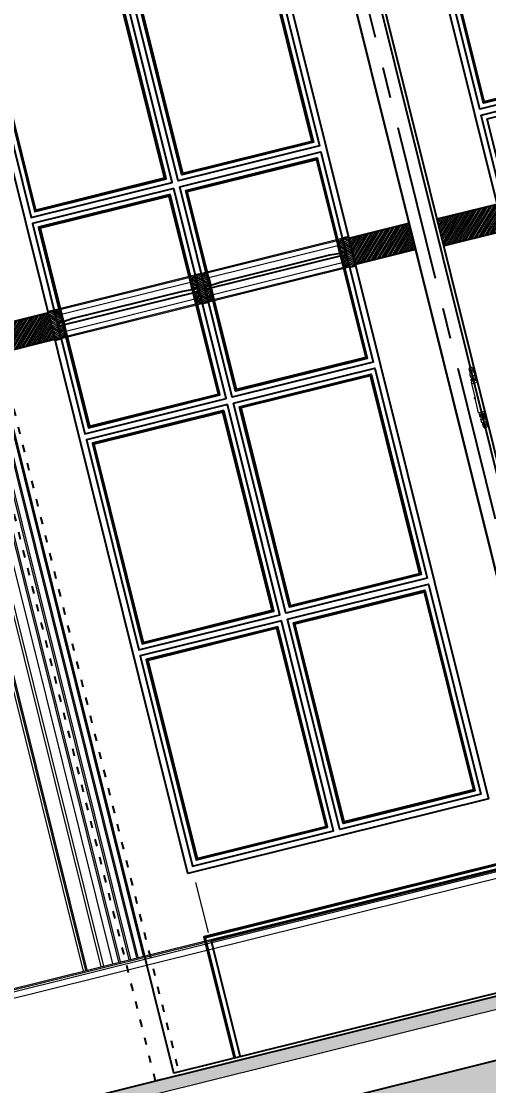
# Model space of a CAD drawing. Header units: inches. Extents: x 122939 to 389145, y 29603 to 574065.
# Drawn here: x 336200 to 336953, y 513315 to 515031 of the extents above; entities that cross this region are included whole.
import ezdxf

# ---------------------------------------------------------------- set-up
doc = ezdxf.new("R2010")
doc.units = ezdxf.units.IN
doc.header["$MEASUREMENT"] = 0
doc.linetypes.add('ACAD_ISO03W100', pattern=[30, 12, -18])
doc.linetypes.add('CENTER', pattern=[2, 1.25, -0.25, 0.25, -0.25])
for name, color, linetype in [('A-DIMESNION-1', 7, 'Continuous'), ('A-TEXT', 7, 'Continuous'), ('CQ marble hatch', 8, 'Continuous'), ('CQ Wall plan', 3, 'Continuous'), ('CQ wall section', 5, 'Continuous'), ('hatch', 8, 'Continuous'), ('Layer7', 8, 'Continuous')]:
    doc.layers.add(name, color=color, linetype=linetype)
doc.layers.add('CQ gypsum 2', color=42, linetype='Continuous', lineweight=0)
doc.layers.add('CQ Marble', color=6, linetype='Continuous', lineweight=0)
doc.styles.add('romans', font='romans.shx')
doc.styles.get("Standard").update_dxf_attribs({"font": 'arial.ttf'})
doc.dimstyles.new('CQ Anno', dxfattribs={"dimscale": 40, "dimtxt": 2.2, "dimasz": 300, "dimexe": 1, "dimexo": 0.5, "dimgap": 0.5, "dimtad": 1, "dimrnd": 1, "dimdsep": 46, "dimtxsty": 'Standard', "dimblk": 'DOTSMALL', "dimcen": 0.0025, "dimdle": 0.5, "dimclrd": 8, "dimclre": 8, "dimclrt": 2, "dimazin": 2, "dimtfac": 1, "dimtix": 1, "dimtmove": 1, "dimatfit": 0, "dimfxl": 50, "dimtolj": 1, "dimtzin": 0, "dimlwd": -1, "dimarcsym": 1})
pattern_1 = [(135, (1.718, -3005.4238), (-1.76776695, -1.76776695), [])]
pattern_2 = [(135, (994.3506, -3005.4238), (-1.76776695, -1.76776695), [])]

# ---------------------------------------------------------------- blocks, each defined once
blk = doc.blocks.new('section a and b')
at = {"layer": 'CQ marble hatch', "ltscale": 1000}
h = blk.add_hatch(dxfattribs=at)
h.set_pattern_fill('ANSI36', color=256, scale=25, angle=-90, style=0)
h.set_pattern_definition([(315, (-98336.9395, 75766.195), (6.0766989, -1.65728152), [7.8125, -1.5625, 0, -1.5625])])
h.paths.add_polyline_path([(126942.6, -29210.5), (118702.1, -29210.5), (118702.1, -29190.5), (126942.6, -29190.5)])
at = {"layer": 'Layer7', "ltscale": 300}
h = blk.add_hatch(dxfattribs=at)
h.set_pattern_fill('AR-CONC', color=256, scale=10, style=0)
h.set_pattern_definition([(130, (126882.56, -934.096), (-71.72602, -6.27521), [7.5, -82.5]), (185, (126882.56, -934.096), (13.87513, 75.21921), [6, -66]), (79.5486, (126876.58, -934.62), (-57.85094, 68.94395), [6.37402, -70.11421]), (133.8158, (126882.56, -914.1), (-106.7241, -16.5519), [11.25, -123.75]), (83.3644, (126873.67, -915.47), (-93.46627, 97.4118), [9.56103, -105.1713]), (188.8158, (126882.56, -914.1), (-93.4662, 97.41186), [9, -99]), (159, (126872.56, -919.096), (-59.6907, -40.26189), [7.5, -82.5]), (214, (126872.56, -919.096), (-24.33153, 72.515), [6, -66]), (108.5486, (126867.586, -922.45), (-84.02226, 32.25305), [6.37402, -70.11421]), (142.5, (126882.56, -934.096), (-1.215986, 33.289385), [0, -65.2, 0, -67, 0, -66.25]), (172.5, (126882.56, -934.096), (-26.306954, 39.44117), [0, -38.2, 0, -63.7, 0, -25.25]), (212.5, (126904.86, -934.096), (-53.382244, -2.255487), [0, -25, 0, -78, 0, -103.5]), (222.5, (126914.86, -934.096), (-58.31862, 10.0105), [0, -32.5, 0, -51.8, 0, -73.5])])
h.paths.add_polyline_path([(118702.1, -29290.5), (126942.6, -29290.5), (126942.6, -29490.5), (118702.1, -29490.5)])
at = {"layer": 'CQ Marble'}
for p, q in [((118702.1, -29190.5, 0), (126942.6, -29190.5, 0)), ((118702.1, -29210.5, 0), (126942.6, -29210.5, 0))]:
    blk.add_line(p, q, dxfattribs=at)
at = {"layer": 'CQ Wall plan'}
blk.add_line((118702.1, -29290.5, 0), (126942.6, -29290.5, 0), dxfattribs=at)
blk = doc.blocks.new('_DotSmall')
at = {"color": 0, "linetype": 'ByBlock', "const_width": 0.5}
blk.add_lwpolyline([(-0.0625, 0, 1), (0.0625, 0, 1)], format="xyb", close=True, dxfattribs=at)
blk = doc.blocks.new('*D285')
at = {"layer": 'A-DIMESNION-1', "color": 8, "lineweight": -2, "ltscale": 0.05, "transparency": 16777216}
for p, q in [((336598.7, 519154.1), (331167.4, 517802.8)), ((334379.5, 512815.8), (332523.1, 512354))]:
    blk.add_line(p, q, dxfattribs=at)
at = {"layer": 'A-DIMESNION-1', "color": 8, "ltscale": 0.05, "transparency": 16777216}
blk.add_line((332564.3, 512353.9), (331203.8, 517822.2), dxfattribs=at)
at = {"layer": 'Defpoints', "color": 0, "linetype": 'Continuous', "ltscale": 0.05, "transparency": 16777216}
for p in [(336618.1, 519159, 0), (331206.2, 517812.5), (334398.9, 512820.7)]:
    blk.add_point(p, dxfattribs=at)
at = {"layer": 'A-DIMESNION-1', "color": 8, "linetype": 'Continuous', "ltscale": 0.05, "transparency": 16777216, "xscale": 20, "yscale": 20, "zscale": 20}
for p, rotation in [((331206.2, 517812.5), 103.9714232843947), ((332561.9, 512363.6), 283.9714232843947)]:
    blk.add_blockref('_DotSmall', p, dxfattribs=dict(at, rotation=rotation))
at = {"layer": 'A-DIMESNION-1', "color": 2, "linetype": 'Continuous', "ltscale": 0.05, "transparency": 16777216, "insert": (331911.7, 515094.9), "char_height": 44, "attachment_point": 5, "rotation": 283.9714}
blk.add_mtext('\\A1;5615', dxfattribs=at)
blk = doc.blocks.new('french door panel')
at = {"lineweight": 0}
h = blk.add_hatch(dxfattribs=at)
h.set_pattern_fill('ANSI31', color=8, scale=20, angle=90)
h.set_pattern_definition([(135, (0.4363, -3010.4238), (-1.76776695, -1.76776695), [])])
edge = h.paths.add_edge_path()
edge.add_line((6856.7, 2852.1), (6756.7, 2852.1))
edge.add_line((6756.7, 2852.1), (6756.7, 2896.1))
edge.add_line((6756.7, 2896.1), (6856.2, 2896.1))
edge.add_line((6856.2, 2896.1), (6856.2, 2852.1))
at = {"color": 0, "lineweight": -2, "elevation": 0}
for points in [[(5903.7, 4229.2), (6856.2, 4229.2), (6856.2, 1662.2), (5903.7, 1662.2)], [(6003.7, 4129.2), (6756.2, 4129.2), (6756.2, 1964.3), (6003.7, 1964.3)], [(6746.2, 3400.9), (6508.7, 3400.9), (6508.7, 3051.7), (6746.2, 3051.7)], [(6738.2, 3392.9), (6516.7, 3392.9), (6516.7, 3059.7), (6738.2, 3059.7)], [(6736.2, 3390.9), (6518.7, 3390.9), (6518.7, 3061.7), (6736.2, 3061.7)], [(6746.2, 3041.7), (6508.7, 3041.7), (6508.7, 2692.6), (6746.2, 2692.6)], [(6738.2, 3033.7), (6516.7, 3033.7), (6516.7, 2700.6), (6738.2, 2700.6)]]:
    blk.add_lwpolyline(points, close=True, dxfattribs=at)
at = {"color": 8, "lineweight": -2, "elevation": 0}
blk.add_lwpolyline([(6856.7, 2852.1), (6756.7, 2852.1), (6756.7, 2896.1), (6856.2, 2896.1), (6856.2, 2852.1)], dxfattribs=at)
blk = doc.blocks.new('french door fixed panel')
at = {"lineweight": 0}
h = blk.add_hatch(dxfattribs=at)
h.set_pattern_fill('ANSI31', color=8, scale=20, angle=90)
h.set_pattern_definition(pattern_1)
h.paths.add_polyline_path([(6901.2, 2857.1), (7001.2, 2857.1), (7001.2, 2901.1), (6901.2, 2901.1)])
h = blk.add_hatch(dxfattribs=at)
h.set_pattern_fill('ANSI31', color=8, scale=20)
h.set_pattern_definition([(45, (-0.3673, -3005.4238), (-1.76776695, 1.76776695), [])])
h.paths.add_polyline_path([(7021.1, 2893.1), (7019.1, 2893.1, 0.414214), (7011.1, 2901.1), (7011.1, 2903.1), (7001.1, 2903.1), (7001.1, 2855.1), (7011.1, 2855.1), (7011.1, 2882.1), (7021.1, 2882.1)])
h = blk.add_hatch(dxfattribs=at)
h.set_pattern_fill('ANSI31', color=8, scale=20)
h.set_pattern_definition([(45, (994.3506, -3005.4238), (-1.76776695, 1.76776695), [])])
edge = h.paths.add_edge_path()
edge.add_line((7245.6, 2855.1), (7245.6, 2882.1))
edge.add_line((7245.6, 2882.1), (7235.6, 2882.1))
edge.add_line((7235.6, 2882.1), (7235.6, 2893.1))
edge.add_line((7235.6, 2893.1), (7237.6, 2893.1))
edge.add_arc((7245.6, 2893.1), 8, 90, 180, ccw=False)
edge.add_line((7245.6, 2901.1), (7245.6, 2903.1))
edge.add_line((7245.6, 2903.1), (7255.6, 2903.1))
edge.add_line((7255.6, 2903.1), (7255.6, 2901.1))
edge.add_arc((7255.6, 2893.1), 8, 0, 90, ccw=False)
edge.add_line((7263.6, 2893.1), (7265.6, 2893.1))
edge.add_line((7265.6, 2893.1), (7265.6, 2882.1))
edge.add_line((7265.6, 2882.1), (7255.6, 2882.1))
edge.add_line((7255.6, 2882.1), (7255.6, 2855.1))
edge.add_line((7255.6, 2855.1), (7245.6, 2855.1))
h = blk.add_hatch(dxfattribs=at)
h.set_pattern_fill('ANSI31', color=8, scale=20)
h.set_pattern_definition([(45, (743.7012, -3005.4238), (-1.76776695, 1.76776695), [])])
h.paths.add_polyline_path([(7479.9, 2893.1), (7481.9, 2893.1, -0.414214), (7489.9, 2901.1), (7489.9, 2903.1), (7499.9, 2903.1), (7499.9, 2855.1), (7489.9, 2855.1), (7489.9, 2882.1), (7479.9, 2882.1)])
h = blk.add_hatch(dxfattribs=at)
h.set_pattern_fill('ANSI31', color=8, scale=20, angle=90)
h.set_pattern_definition(pattern_1)
h.paths.add_polyline_path([(7599.9, 2857.1), (7499.9, 2857.1), (7499.9, 2901.1), (7599.9, 2901.1)])
h = blk.add_hatch(dxfattribs=at)
h.set_pattern_fill('ANSI31', color=8, scale=20, angle=90)
h.set_pattern_definition([(135, (-0.3673, -3005.4238), (-1.76776695, -1.76776695), [])])
h.paths.add_polyline_path([(7021.1, 2876.1), (7011.1, 2876.1), (7011.1, 2857.1, 0.414214), (7019.1, 2865.1), (7021.1, 2865.1)])
h = blk.add_hatch(dxfattribs=at)
h.set_pattern_fill('ANSI31', color=8, scale=20, angle=90)
h.set_pattern_definition(pattern_2)
edge = h.paths.add_edge_path()
edge.add_line((7245.6, 2857.1), (7245.6, 2876.1))
edge.add_line((7245.6, 2876.1), (7235.6, 2876.1))
edge.add_line((7235.6, 2876.1), (7235.6, 2865.1))
edge.add_line((7235.6, 2865.1), (7237.6, 2865.1))
edge.add_arc((7245.6, 2865.1), 8, 180, 270)
h = blk.add_hatch(dxfattribs=at)
h.set_pattern_fill('ANSI31', color=8, scale=20, angle=90)
h.set_pattern_definition(pattern_2)
edge = h.paths.add_edge_path()
edge.add_line((7255.6, 2857.1), (7255.6, 2876.1))
edge.add_line((7255.6, 2876.1), (7265.6, 2876.1))
edge.add_line((7265.6, 2876.1), (7265.6, 2865.1))
edge.add_line((7265.6, 2865.1), (7263.6, 2865.1))
edge.add_arc((7255.6, 2865.1), 8, -90, 0, ccw=False)
h = blk.add_hatch(dxfattribs=at)
h.set_pattern_fill('ANSI31', color=8, scale=20, angle=90)
h.set_pattern_definition([(135, (743.7012, -3005.4238), (-1.76776695, -1.76776695), [])])
h.paths.add_polyline_path([(7479.9, 2876.1), (7489.9, 2876.1), (7489.9, 2857.1, -0.414214), (7481.9, 2865.1), (7479.9, 2865.1)])
at = {"color": 8, "lineweight": 0}
for p, q in [((7007.8, 2903.1), (7489.9, 2903.1)), ((7011.2, 2901.1), (7245.6, 2901.1)), ((7255.6, 2901.1), (7489.9, 2901.1)), ((7021.2, 2893.1), (7237.6, 2893.1)), ((7263.6, 2893.1), (7479.9, 2893.1)), ((7011.2, 2857.1), (7245.6, 2857.1)), ((7011.2, 2855.1), (7489.9, 2855.1)), ((7021.2, 2865.1), (7237.6, 2865.1)), ((7255.6, 2857.1), (7489.9, 2857.1)), ((7263.6, 2865.1), (7479.9, 2865.1)), ((7491.5, 1952.2), (7491.5, 1869.3))]:
    blk.add_line(p, q, dxfattribs=at)
at = {"color": 8, "lineweight": -2}
blk.add_line((7244.2, 2865.6), (7244.2, 2865.6), dxfattribs=at)
at = {"color": 0, "lineweight": -2, "elevation": 0}
for points in [[(7599.9, 4234.2), (6901.2, 4234.2), (6901.2, 1662.2), (7599.9, 1662.2)], [(7499.9, 4134.2), (7001.2, 4134.2), (7001.2, 1969.3), (7499.9, 1969.3)], [(7245.6, 3405.9), (7011.2, 3405.9), (7011.2, 3056.7), (7245.6, 3056.7)], [(7255.6, 3405.9), (7489.9, 3405.9), (7489.9, 3056.7), (7255.6, 3056.7)], [(7237.6, 3397.9), (7019.2, 3397.9), (7019.2, 3064.7), (7237.6, 3064.7)], [(7235.6, 3395.9), (7021.2, 3395.9), (7021.2, 3066.7), (7235.6, 3066.7)], [(7263.6, 3397.9), (7481.9, 3397.9), (7481.9, 3064.7), (7263.6, 3064.7)], [(7265.6, 3395.9), (7479.9, 3395.9), (7479.9, 3066.7), (7265.6, 3066.7)], [(7245.6, 3046.7), (7011.2, 3046.7), (7011.2, 2697.6), (7245.6, 2697.6)], [(7237.6, 3038.7), (7019.2, 3038.7), (7019.2, 2705.6), (7237.6, 2705.6)], [(7255.6, 3046.7), (7489.9, 3046.7), (7489.9, 2697.6), (7255.6, 2697.6)], [(7263.6, 3038.7), (7481.9, 3038.7), (7481.9, 2705.6), (7263.6, 2705.6)], [(7235.6, 3036.7), (7021.2, 3036.7), (7021.2, 2707.6), (7235.6, 2707.6)], [(7265.6, 3036.7), (7479.9, 3036.7), (7479.9, 2707.6), (7265.6, 2707.6)], [(7245.6, 2687.6), (7011.2, 2687.6), (7011.2, 2338.4), (7245.6, 2338.4)], [(7237.6, 2679.6), (7019.2, 2679.6), (7019.2, 2346.4), (7237.6, 2346.4)], [(7237.6, 2679.6), (7019.2, 2679.6), (7019.2, 2346.4), (7237.6, 2346.4)], [(7235.6, 2677.6), (7021.2, 2677.6), (7021.2, 2348.4), (7235.6, 2348.4)], [(7235.6, 2677.6), (7021.2, 2677.6), (7021.2, 2348.4), (7235.6, 2348.4)], [(7255.6, 2687.6), (7489.9, 2687.6), (7489.9, 2338.4), (7255.6, 2338.4)], [(7263.6, 2679.6), (7481.9, 2679.6), (7481.9, 2346.4), (7263.6, 2346.4)], [(7263.6, 2679.6), (7481.9, 2679.6), (7481.9, 2346.4), (7263.6, 2346.4)], [(7265.6, 2677.6), (7479.9, 2677.6), (7479.9, 2348.4), (7265.6, 2348.4)], [(7265.6, 2677.6), (7479.9, 2677.6), (7479.9, 2348.4), (7265.6, 2348.4)], [(7245.6, 2328.4), (7011.2, 2328.4), (7011.2, 1979.3), (7245.6, 1979.3)], [(7245.6, 2328.4), (7011.2, 2328.4), (7011.2, 1979.3), (7245.6, 1979.3)], [(7237.6, 2320.4), (7019.2, 2320.4), (7019.2, 1987.3), (7237.6, 1987.3)], [(7237.6, 2320.4), (7019.2, 2320.4), (7019.2, 1987.3), (7237.6, 1987.3)], [(7235.6, 2318.4), (7021.2, 2318.4), (7021.2, 1989.3), (7235.6, 1989.3)], [(7235.6, 2318.4), (7021.2, 2318.4), (7021.2, 1989.3), (7235.6, 1989.3)], [(7255.6, 2328.4), (7489.9, 2328.4), (7489.9, 1979.3), (7255.6, 1979.3)], [(7255.6, 2328.4), (7489.9, 2328.4), (7489.9, 1979.3), (7255.6, 1979.3)], [(7263.6, 2320.4), (7481.9, 2320.4), (7481.9, 1987.3), (7263.6, 1987.3)], [(7263.6, 2320.4), (7481.9, 2320.4), (7481.9, 1987.3), (7263.6, 1987.3)], [(7265.6, 2318.4), (7479.9, 2318.4), (7479.9, 1989.3), (7265.6, 1989.3)], [(7265.6, 2318.4), (7479.9, 2318.4), (7479.9, 1989.3), (7265.6, 1989.3)]]:
    blk.add_lwpolyline(points, close=True, dxfattribs=at)
at = {"color": 8, "lineweight": -2, "elevation": 0}
for points in [[(6901.2, 2857.1), (7001.2, 2857.1), (7001.2, 2901.1), (6901.2, 2901.1), (6901.2, 2857.1)], [(7599.9, 2857.1), (7499.9, 2857.1), (7499.9, 2901.1), (7599.9, 2901.1), (7599.9, 2857.1)]]:
    blk.add_lwpolyline(points, dxfattribs=at)
for points in [[(7011.2, 2855.1), (7001.2, 2855.1), (7001.2, 2903.1), (7011.2, 2903.1), (7011.2, 2901.1, -0.414214), (7019.2, 2893.1), (7021.2, 2893.1), (7021.2, 2882.1), (7011.2, 2882.1), (7011.2, 2855.1)], [(7489.9, 2855.1), (7499.9, 2855.1), (7499.9, 2903.1), (7489.9, 2903.1), (7489.9, 2901.1, 0.414214), (7481.9, 2893.1), (7479.9, 2893.1), (7479.9, 2882.1), (7489.9, 2882.1), (7489.9, 2855.1)], [(7011.2, 2857.1), (7011.2, 2876.1), (7021.2, 2876.1), (7021.2, 2865.1), (7019.2, 2865.1, -0.414214), (7011.2, 2857.1, 1)], [(7245.6, 2857.1), (7245.6, 2876.1), (7235.6, 2876.1), (7235.6, 2865.1), (7237.6, 2865.1, 0.414214), (7245.6, 2857.1, -1)], [(7255.6, 2857.1), (7255.6, 2876.1), (7265.6, 2876.1), (7265.6, 2865.1), (7263.6, 2865.1, -0.414214), (7255.6, 2857.1, 1)], [(7489.9, 2857.1), (7489.9, 2876.1), (7479.9, 2876.1), (7479.9, 2865.1), (7481.9, 2865.1, 0.414214), (7489.9, 2857.1, -1)]]:
    blk.add_lwpolyline(points, format="xyb", dxfattribs=at)
blk.add_lwpolyline([(7255.6, 2855.1), (7255.6, 2882.1), (7265.6, 2882.1), (7265.6, 2893.1), (7263.6, 2893.1, 0.414214), (7255.6, 2901.1), (7255.6, 2903.1), (7245.6, 2903.1), (7245.6, 2901.1, 0.414214), (7237.6, 2893.1), (7235.6, 2893.1), (7235.6, 2882.1), (7245.6, 2882.1), (7245.6, 2855.1)], format="xyb", close=True, dxfattribs=at)
at = {"color": 8, "elevation": 0}
for points in [[(7037.5, 2882.2), (7013.2, 2880.2), (7013.2, 2876.2), (7243.6, 2876.2), (7243.6, 2880.2), (7219.3, 2882.2)], [(7463.7, 2882.2), (7487.9, 2880.2), (7487.9, 2876.2), (7257.6, 2876.2), (7257.6, 2880.2), (7281.8, 2882.2)]]:
    blk.add_lwpolyline(points, close=True, dxfattribs=at)
at = {"color": 0, "lineweight": -2, "elevation": 0}
for points in [[(7001.2, 1662.2), (7001.2, 1864.2), (7499.9, 1864.2), (7499.9, 1662.2)], [(7003.2, 1662.2), (7003.2, 1862.2), (7497.9, 1862.2), (7497.9, 1662.2)], [(7011.2, 1662.2), (7011.2, 1854.2), (7489.9, 1854.2), (7489.9, 1662.2)]]:
    blk.add_lwpolyline(points, dxfattribs=at)
blk = doc.blocks.new('hinge paumelle')
at = {"color": 0, "lineweight": 0}
for p, q in [((3515.3, 5242.2), (3523.8, 5242.2)), ((3516.2, 5246.9), (3522.9, 5246.9)), ((3516.2, 5245.5), (3522.9, 5245.5)), ((3515.3, 5194), (3523.8, 5194)), ((3516.2, 5190.6), (3522.9, 5190.6)), ((3516.2, 5189.3), (3522.9, 5189.3))]:
    blk.add_line(p, q, dxfattribs=at)
for points in [[(3519.5, 5254), (3515.3, 5254, -0.197419), (3516.7, 5250.7, -0.309597), (3515.3, 5248.4), (3519.5, 5248.4)], [(3519.5, 5262.8), (3515.8, 5262.8, -0.404064), (3516.1, 5258.5, 0.508017), (3517.4, 5254), (3519.5, 5254)], [(3519.5, 5262.8), (3523.3, 5262.8, 0.404064), (3523, 5258.5, -0.508017), (3521.7, 5254), (3519.5, 5254)], [(3519.5, 5254), (3523.8, 5254, 0.197419), (3522.4, 5250.7, 0.309597), (3523.8, 5248.4), (3519.5, 5248.4)], [(3519.5, 5182.1), (3515.3, 5182.1, 0.197419), (3516.7, 5185.4, 0.309597), (3515.3, 5187.8), (3519.5, 5187.8)], [(3519.5, 5182.1), (3523.8, 5182.1, -0.197419), (3522.4, 5185.4, -0.309597), (3523.8, 5187.8), (3519.5, 5187.8)], [(3519.5, 5173.3), (3515.8, 5173.3, 0.404064), (3516.1, 5177.6, -0.508017), (3517.4, 5182.1), (3519.5, 5182.1)], [(3519.5, 5173.3), (3523.3, 5173.3, -0.404064), (3523, 5177.6, 0.508017), (3521.7, 5182.1), (3519.5, 5182.1)]]:
    blk.add_lwpolyline(points, format="xyb", dxfattribs=at)
for points in [[(3519.5, 5248.4), (3515.3, 5248.4), (3515.3, 5246.9), (3516.2, 5246.9), (3516.2, 5245.5), (3515.3, 5245.5), (3515.3, 5242.2), (3514.5, 5242.2), (3514.5, 5218.1)], [(3519.5, 5248.4), (3523.8, 5248.4), (3523.8, 5246.9), (3522.9, 5246.9), (3522.9, 5245.5), (3523.8, 5245.5), (3523.8, 5242.2), (3524.5, 5242.2), (3524.5, 5218.1)], [(3519.5, 5187.8), (3515.3, 5187.8), (3515.3, 5189.3), (3516.2, 5189.3), (3516.2, 5190.6), (3515.3, 5190.6), (3515.3, 5194), (3514.5, 5194), (3514.5, 5218.1)], [(3519.5, 5187.8), (3523.8, 5187.8), (3523.8, 5189.3), (3522.9, 5189.3), (3522.9, 5190.6), (3523.8, 5190.6), (3523.8, 5194), (3524.5, 5194), (3524.5, 5218.1)]]:
    blk.add_lwpolyline(points, dxfattribs=at)
for centre, start, end in [((3519.5, 5265.7), 287.5595, 252.4405), ((3519.5, 5170.4), 107.5595, 72.4405)]:
    blk.add_arc(centre, 3.04, start, end, dxfattribs=at)

msp = doc.modelspace()

# ---------------------------------------------------------------- linework, layer by layer
at = {"color": 4}
msp.add_line((342083.481, 514732.578, 0.001), (330139.194, 511760.86, 0.001), dxfattribs=at)
at = {"color": 0, "elevation": 0.002}
msp.add_lwpolyline([(337149.312, 513401.916), (337188.129, 513411.574), (336532.104, 516048.346), (336493.288, 516038.688)], close=True, dxfattribs=at)
at = {"color": 0, "linetype": 'ACAD_ISO03W100', "elevation": -0.006}
msp.add_lwpolyline([(336455.323, 513332.302), (336416.507, 513322.644), (335784.626, 515862.375), (336493.288, 516038.688), (336502.945, 515999.872), (335833.1, 515833.215)], close=True, dxfattribs=at)
at = {"color": 4}
msp.add_point((336931.215, 514423.481, 0.002), dxfattribs=at)
at = {"layer": 'CQ gypsum 2', "elevation": -0.006}
for points in [[(336300.29, 513499.827), (335699.796, 515913.403), (339193.295, 516782.58), (339793.789, 514369.004)], [(336304.499, 513500.874), (335705.052, 515910.241), (339190.134, 516777.324), (339789.58, 514367.956)], [(336306.473, 513501.365), (335707.518, 515908.758), (339188.651, 516774.858), (339787.606, 514367.465)], [(336329.196, 513507.019), (335735.895, 515891.689), (339171.581, 516746.481), (339764.883, 514361.812)], [(336333.161, 513508.005), (335740.845, 515888.711), (339168.603, 516741.531), (339760.918, 514360.825)], [(336347.745, 513511.634), (335759.058, 515877.755), (339157.647, 516723.318), (339746.334, 514357.197)], [(336357.69, 513514.108), (335771.478, 515870.284), (339150.176, 516710.899), (339736.389, 514354.722)], [(336359.998, 513514.682), (335774.359, 515868.551), (339148.443, 516708.017), (339734.082, 514354.148)], [(336374.298, 513518.24), (335792.218, 515857.808), (339137.7, 516690.159), (339719.781, 514350.59)], [(336376.606, 513518.814), (335795.099, 515856.075), (339135.967, 516687.277), (339717.474, 514350.016)], [(336386.552, 513521.289), (335807.52, 515848.603), (339128.496, 516674.856), (339707.528, 514347.542)], [(336388.86, 513521.863), (335810.402, 515846.869), (339126.762, 516671.974), (339705.219, 514346.967)], [(336397.332, 513523.971), (335820.982, 515840.505), (339120.398, 516661.394), (339696.747, 514344.86)]]:
    msp.add_lwpolyline(points, dxfattribs=at)
at = {"layer": 'CQ Marble'}
for p, q in [((334524.171, 513057.932, 0.001), (337076.88, 513693.041, 0.001)), ((334524.654, 513055.991, 0.001), (337089.008, 513693.998, 0.001)), ((334525.379, 513053.079, 0.001), (337089.733, 513691.086, 0.001)), ((334527.793, 513043.375, 0.001), (337101.851, 513683.797, 0.001))]:
    msp.add_line(p, q, dxfattribs=at)
at = {"layer": 'hatch', "linetype": 'CENTER', "ltscale": 200}
msp.add_line((337543.674, 511899.687, 0.002), (335962.629, 518254.413, 0.002), dxfattribs=at)

# ---------------------------------------------------------------- block references
at = {"color": 0, "xscale": -1, "rotation": 13.97142328298562}
for name, p in [('french door panel', (344222.356, 513556.975, 0.002)), ('french door fixed panel', (344222.356, 513556.975, 0.002)), ('hinge paumelle', (341611.325, 510210.73, 0.002))]:
    msp.add_blockref(name, p, dxfattribs=at)
at = {"layer": 'CQ wall section', "color": 0, "rotation": 13.97142328298569}
msp.add_blockref('section a and b', (211848.651, 512410.809, 0.002), dxfattribs=at)

# ---------------------------------------------------------------- texts
at = {"layer": 'A-TEXT', "color": 1, "style": 'romans'}
msp.add_text('CANCEL COLUMNS AND REPLACE BY FRENCH DOOR', height=500, rotation=13.971423, dxfattribs=at).set_placement((330472.186, 509317.602, 0))

# ---------------------------------------------------------------- dimensions: what is measured, and where the dimension line sits
at = {"layer": 'A-DIMESNION-1', "color": 64, "linetype": 'Continuous', "ltscale": 0.05}
dim = msp.add_linear_dim(base=(331206.233, 517812.5, 0), p1=(334398.919, 512820.672, 0), p2=(336618.089, 519158.961, 0.001), angle=103.971423, dimstyle='CQ Anno', override={"dimscale": 0, "dimasz": 1, "dimexe": 2, "dimexo": 1, "dimgap": 0.3, "dimcen": 0.005}, dxfattribs=at)
dim.commit()
dim.dimension.update_dxf_attribs({"geometry": '*D285', "text_midpoint": (331911.691, 515094.935, 0)})

doc.saveas('drawing.dxf')
